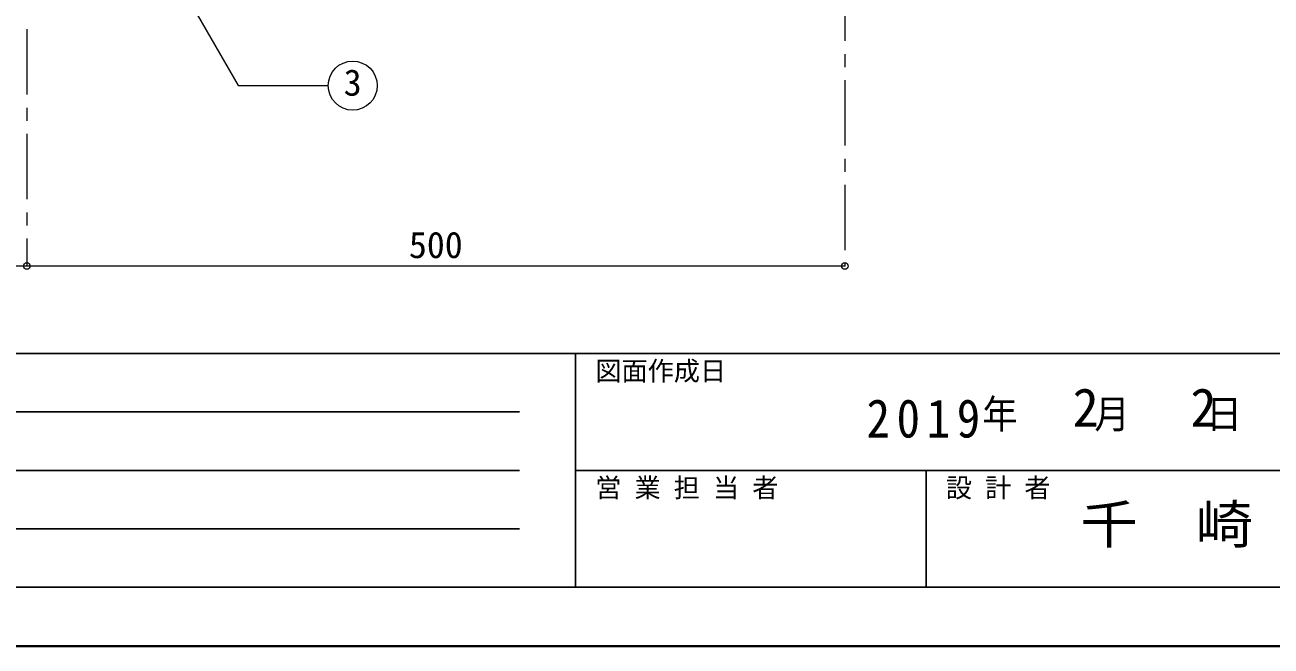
# Model space of a CAD drawing. Units: millimetres at full size, sheet at 1:8; details may follow other scales. Extents: x -1691 to 1549, y -1119 to 1129.
# Drawn here: x -452 to 309, y -1119 to -739 of the extents above; entities that cross this region are included whole.
import ezdxf
from ezdxf.enums import TextEntityAlignment as Align

# ---------------------------------------------------------------- set-up
doc = ezdxf.new("R2010")
doc.units = ezdxf.units.MM
doc.header["$LTSCALE"] = 8
doc.header["$PDMODE"] = 32
doc.header["$PDSIZE"] = 4
doc.linetypes.add('CHAIN1', pattern=[8, 5, -1, 1, -1])
doc.layers.add('0-0_ﾚｲﾔ1', color=4, linetype='Continuous', lineweight=9)
doc.styles.add('ＭＳ ゴシック', font='')
doc.styles.get('ＭＳ ゴシック').set_extended_font_data('MS Gothic')

msp = doc.modelspace()

# ---------------------------------------------------------------- linework, layer by layer
at = {"layer": '0-0_ﾚｲﾔ1', "linetype": 'CHAIN1'}
for p, q in [((48.863, -644.909), (48.863, -886.509)), ((-451.137, -741.709), (-451.137, -886.509))]:
    msp.add_line(p, q, dxfattribs=at)
at = {"layer": '0-0_ﾚｲﾔ1'}
for p, q in [((-1261.137, -886.509), (-451.137, -886.509)), ((-451.137, -886.509), (48.863, -886.509))]:
    msp.add_line(p, q, dxfattribs=at)
at = {"layer": '0-0_ﾚｲﾔ1', "color": 6, "lineweight": 25}
for p, q in [((-1655.137, -940.052), (1512.863, -940.052)), ((-115.709, -1082.909), (-115.709, -940.052)), ((-892.852, -975.766), (-149.995, -975.766)), ((-149.995, -1011.481), (-892.852, -1011.481)), ((1512.863, -1011.481), (-115.709, -1011.481)), ((98.577, -1082.909), (98.577, -1011.481)), ((-149.995, -1047.195), (-892.852, -1047.195)), ((1512.863, -1082.909), (-1655.137, -1082.909))]:
    msp.add_line(p, q, dxfattribs=at)
at = {"layer": '0-0_ﾚｲﾔ1', "color": 1, "lineweight": 40}
msp.add_line((1548.863, -1118.909), (-1691.137, -1118.909), dxfattribs=at)
at = {"layer": '0-0_ﾚｲﾔ1', "color": 7, "lineweight": 18}
msp.add_lwpolyline([(-428.42, -591.79), (-321.93, -776.235), (-266.975, -776.235)], dxfattribs=at)
msp.add_circle((-251.975, -776.235), 15, dxfattribs=at)
at = {"layer": '0-0_ﾚｲﾔ1', "color": 1}
for p in [(-451.137, -886.509), (48.863, -886.509)]:
    msp.add_point(p, dxfattribs=at)

# ---------------------------------------------------------------- texts
at = {"layer": '0-0_ﾚｲﾔ1', "color": 7, "style": 'ＭＳ ゴシック'}
for s, height, p in [('3', 16.13, (-257.475, -787.235)), ('500', 16.13, (-217.637, -886.509)), ('図面作成日', 11.73, (-103.709, -960.052)), ('2', 23.46, (188.063, -991.766)), ('2', 23.46, (260.063, -991.766)), ('営 業 担 当 者', 11.73, (-103.709, -1031.481)), ('設 計 者', 11.73, (110.577, -1031.481))]:
    msp.add_text(s, height=height, dxfattribs=at).set_placement(p, align=Align.BOTTOM_LEFT)
at = {"layer": '0-0_ﾚｲﾔ1', "color": 7, "style": 'ＭＳ ゴシック', "width": 1.1}
msp.add_text('千\u3000崎', height=23.46, dxfattribs=at).set_placement((192.863, -1063.195), align=Align.BOTTOM_LEFT)
at = {"layer": '0-0_ﾚｲﾔ1', "color": 7, "attachment_point": 7, "style": 'ＭＳ ゴシック'}
for s, insert, char_height in [('\\T1.27;\\W0.9;年\\~\\~\\~月\\~\\~\\~日', (132.863, -987.766), 17.6), ('\\T1.28;\\W0.9;2019', (62.063, -991.766), 23.46)]:
    msp.add_mtext(s, dxfattribs=dict(at, insert=insert, char_height=char_height))

doc.saveas('drawing.dxf')
